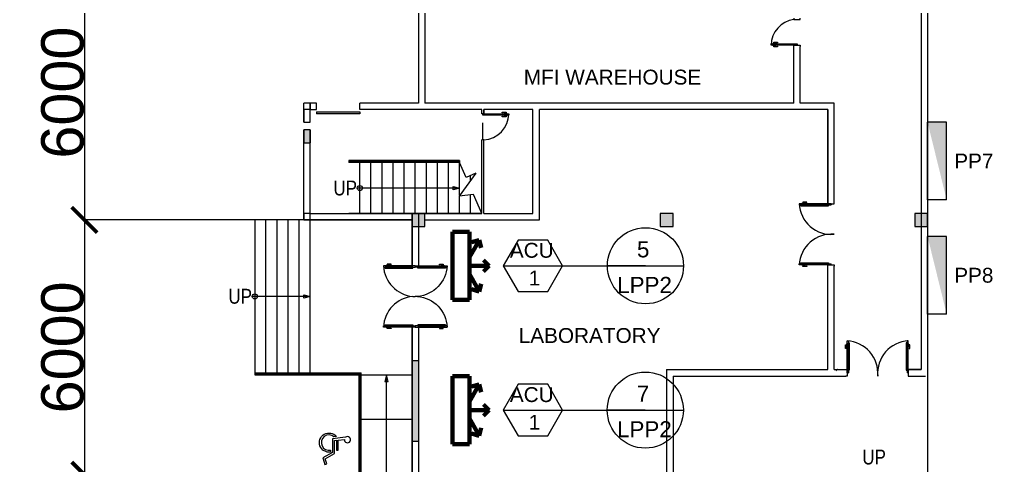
# Model space of a CAD drawing. Header units: millimetres. Extents: x 3339 to 2017737, y 4955 to 2748989.
# Drawn here: x 1275940 to 1298875, y 1267927 to 1278431 of the extents above; entities that cross this region are included whole.
import ezdxf

# ---------------------------------------------------------------- set-up
doc = ezdxf.new("R2010")
doc.units = ezdxf.units.MM
doc.header["$LTSCALE"] = 30
for name, color, linetype, lineweight in [('A-DETL-GENF', 92, 'Continuous', 13), ('A-DOOR', 31, 'Continuous', 13), ('ACU', 4, 'Continuous', 13), ('STAIR', 1, 'Continuous', 5), ('T-WAL', 4, 'Continuous', 5)]:
    doc.layers.add(name, color=color, linetype=linetype, lineweight=lineweight)
for name, color, linetype in [('DIM LINES', 7, 'Continuous'), ('TEXT', 7, 'Continuous'), ('window', 92, 'Continuous')]:
    doc.layers.add(name, color=color, linetype=linetype)
doc.styles.add('Arial Narrow', font='ARIALN.TTF', dxfattribs={"height": 200})
doc.styles.get("Standard").update_dxf_attribs({"font": 'arial.ttf'})
doc.dimstyles.new('GREEN', dxfattribs={"dimtxt": 1000, "dimasz": 600, "dimexe": 0.18, "dimexo": 0.0625, "dimgap": 0.09, "dimtad": 2, "dimdec": 0, "dimzin": 0, "dimdsep": 46, "dimtxsty": 'Standard', "dimblk": 'ARCHTICK', "dimcen": 0.09, "dimclrd": 3, "dimclre": 3, "dimclrt": 2, "dimadec": 0, "dimazin": 0, "dimtfac": 1, "dimtdec": 0, "dimtofl": 0, "dimtmove": 0, "dimatfit": 3, "dimfxl": 1, "dimtolj": 1, "dimtzin": 0, "dimarcsym": 0})

# ---------------------------------------------------------------- blocks, each defined once
blk = doc.blocks.new('_ArchTick')
at = {"color": 0, "linetype": 'ByBlock', "const_width": 0.15}
blk.add_lwpolyline([(-0.5, -0.5), (0.5, 0.5)], dxfattribs=at)
blk = doc.blocks.new('*D723')
at = {"layer": 'Defpoints', "color": 0, "transparency": 16777216}
for p in [(1268483, 1308509), (1285193, 1308509), (1285193, 1238709)]:
    blk.add_point(p, dxfattribs=at)
at = {"layer": 'DIM LINES', "color": 3, "linetype": 'ByBlock', "lineweight": -2, "transparency": 16777216}
for p, q in [((1285193, 1308509), (1268483, 1308509)), ((1268483, 1238709), (1268483, 1308509)), ((1285193, 1238709), (1268483, 1238709))]:
    blk.add_line(p, q, dxfattribs=at)
at = {"layer": 'DIM LINES', "color": 3, "lineweight": -2, "transparency": 16777216, "xscale": 600, "yscale": 600, "zscale": 600}
for p, rotation in [((1268483, 1308509), 90), ((1268483, 1238709), 270)]:
    blk.add_blockref('_ArchTick', p, dxfattribs=dict(at, rotation=rotation))
at = {"layer": 'DIM LINES', "color": 2, "transparency": 16777216, "insert": (1267973, 1273609), "char_height": 1000, "attachment_point": 5, "rotation": 90}
blk.add_mtext('\\A1;69800', dxfattribs=at)
blk = doc.blocks.new('*D877')
at = {"layer": 'Defpoints', "color": 0, "transparency": 16777216}
for p in [(1273181, 1284709), (1285193, 1284709), (1285193, 1261709)]:
    blk.add_point(p, dxfattribs=at)
at = {"layer": 'DIM LINES', "color": 3, "linetype": 'ByBlock', "lineweight": -2, "transparency": 16777216}
for p, q in [((1285193, 1284709), (1273181, 1284709)), ((1273181, 1261709), (1273181, 1284709)), ((1285193, 1261709), (1273181, 1261709))]:
    blk.add_line(p, q, dxfattribs=at)
at = {"layer": 'DIM LINES', "color": 3, "lineweight": -2, "transparency": 16777216, "xscale": 600, "yscale": 600, "zscale": 600}
for p, rotation in [((1273181, 1284709), 90), ((1273181, 1261709), 270)]:
    blk.add_blockref('_ArchTick', p, dxfattribs=dict(at, rotation=rotation))
at = {"layer": 'DIM LINES', "color": 2, "transparency": 16777216, "insert": (1272670, 1273209), "char_height": 1000, "attachment_point": 5, "rotation": 90}
blk.add_mtext('\\A1;23000', dxfattribs=at)
blk = doc.blocks.new('*D760')
at = {"layer": 'Defpoints', "color": 0, "transparency": 16777216}
for p in [(1282642, 1267709), (1277470, 1261709), (1285193, 1261709)]:
    blk.add_point(p, dxfattribs=at)
at = {"layer": 'DIM LINES', "color": 3, "linetype": 'ByBlock', "lineweight": -2, "transparency": 16777216}
for p, q in [((1282642, 1267709), (1277470, 1267709)), ((1277470, 1267709), (1277470, 1261709)), ((1285193, 1261709), (1277470, 1261709))]:
    blk.add_line(p, q, dxfattribs=at)
at = {"layer": 'DIM LINES', "color": 3, "lineweight": -2, "transparency": 16777216, "xscale": 600, "yscale": 600, "zscale": 600}
for p, rotation in [((1277470, 1267709), 90), ((1277470, 1261709), 270)]:
    blk.add_blockref('_ArchTick', p, dxfattribs=dict(at, rotation=rotation))
at = {"layer": 'DIM LINES', "color": 2, "transparency": 16777216, "insert": (1276959, 1264709), "char_height": 1000, "attachment_point": 5, "rotation": 90}
blk.add_mtext('\\A1;6000', dxfattribs=at)
blk = doc.blocks.new('*D761')
at = {"layer": 'Defpoints', "color": 0, "transparency": 16777216}
for p in [(1285193, 1279709), (1277470, 1273709), (1285193, 1273709)]:
    blk.add_point(p, dxfattribs=at)
at = {"layer": 'DIM LINES', "color": 3, "linetype": 'ByBlock', "lineweight": -2, "transparency": 16777216}
for p, q in [((1285193, 1279709), (1277470, 1279709)), ((1277470, 1279709), (1277470, 1273709)), ((1285193, 1273709), (1277470, 1273709))]:
    blk.add_line(p, q, dxfattribs=at)
at = {"layer": 'DIM LINES', "color": 3, "lineweight": -2, "transparency": 16777216, "xscale": 600, "yscale": 600, "zscale": 600}
for p, rotation in [((1277470, 1279709), 90), ((1277470, 1273709), 270)]:
    blk.add_blockref('_ArchTick', p, dxfattribs=dict(at, rotation=rotation))
at = {"layer": 'DIM LINES', "color": 2, "transparency": 16777216, "insert": (1276959, 1276709), "char_height": 1000, "attachment_point": 5, "rotation": 90}
blk.add_mtext('\\A1;6000', dxfattribs=at)
blk = doc.blocks.new('*D762')
at = {"layer": 'Defpoints', "color": 0, "transparency": 16777216}
for p in [(1285193, 1273709), (1277470, 1267709), (1282642, 1267709)]:
    blk.add_point(p, dxfattribs=at)
at = {"layer": 'DIM LINES', "color": 3, "linetype": 'ByBlock', "lineweight": -2, "transparency": 16777216}
for p, q in [((1285193, 1273709), (1277470, 1273709)), ((1277470, 1273709), (1277470, 1267709)), ((1282642, 1267709), (1277470, 1267709))]:
    blk.add_line(p, q, dxfattribs=at)
at = {"layer": 'DIM LINES', "color": 3, "lineweight": -2, "transparency": 16777216, "xscale": 600, "yscale": 600, "zscale": 600}
for p, rotation in [((1277470, 1273709), 90), ((1277470, 1267709), 270)]:
    blk.add_blockref('_ArchTick', p, dxfattribs=dict(at, rotation=rotation))
at = {"layer": 'DIM LINES', "color": 2, "transparency": 16777216, "insert": (1276959, 1270709), "char_height": 1000, "attachment_point": 5, "rotation": 90}
blk.add_mtext('\\A1;6000', dxfattribs=at)
blk = doc.blocks.new('slash')
at = {"layer": 'STAIR'}
for p, q in [((2543, 11669), (2695, 12018)), ((2309, 11772), (2708, 11231)), ((2173, 10818), (2370, 11270))]:
    blk.add_line(p, q, dxfattribs=at)
for points in [[(2309, 11772), (2543, 11669)], [(2370, 11270), (2708, 11231)]]:
    blk.add_lwpolyline(points, dxfattribs=at)
blk = doc.blocks.new('double door no base 0.5')
at = {"color": 0}
for p, q in [((62065, 59903), (62095, 59903)), ((63478, 59903), (63508, 59903))]:
    blk.add_line(p, q, dxfattribs=at)
at = {"layer": 'A-DETL-GENF'}
for p, q in [((62095, 59843), (62095, 59193)), ((62118, 59843), (62095, 59843)), ((62118, 59193), (62118, 59843)), ((63456, 59193), (63456, 59843)), ((63456, 59843), (63478, 59843)), ((63478, 59843), (63478, 59193)), ((62036, 59324), (62027, 59332)), ((62027, 59332), (62027, 59271)), ((62042, 59332), (62027, 59332)), ((62027, 59271), (62036, 59271)), ((62037, 59271), (62027, 59271)), ((62027, 59271), (62027, 59242)), ((62027, 59242), (62037, 59242)), ((62036, 59271), (62036, 59324)), ((62036, 59324), (62042, 59324)), ((62037, 59242), (62037, 59271)), ((62037, 59268), (62037, 59244)), ((62061, 59268), (62037, 59268)), ((62037, 59244), (62061, 59244)), ((62042, 59324), (62042, 59332)), ((62065, 59299), (62061, 59294)), ((62061, 59294), (62061, 59218)), ((62061, 59244), (62061, 59268)), ((62061, 59218), (62065, 59214)), ((62065, 59214), (62065, 59299)), ((62095, 59193), (62118, 59193)), ((63478, 59193), (63456, 59193)), ((63508, 59214), (63508, 59299)), ((63508, 59299), (63513, 59294)), ((63513, 59218), (63508, 59214)), ((63513, 59294), (63513, 59218)), ((63513, 59244), (63513, 59268)), ((63513, 59268), (63537, 59268)), ((63537, 59244), (63513, 59244)), ((63532, 59324), (63532, 59332)), ((63532, 59332), (63546, 59332)), ((63538, 59324), (63532, 59324)), ((63537, 59271), (63546, 59271)), ((63537, 59242), (63537, 59271)), ((63537, 59268), (63537, 59244)), ((63546, 59242), (63537, 59242)), ((63538, 59324), (63546, 59332)), ((63538, 59271), (63538, 59324)), ((63546, 59271), (63538, 59271)), ((63546, 59332), (63546, 59271)), ((63546, 59271), (63546, 59242))]:
    blk.add_line(p, q, dxfattribs=at)
at = {"layer": 'A-DOOR', "lineweight": 18}
for p, q in [((62065, 59903), (62065, 59153)), ((62065, 59903), (62095, 59903)), ((62095, 59153), (62095, 59903)), ((63478, 59153), (63478, 59903)), ((63508, 59903), (63478, 59903)), ((63508, 59903), (63508, 59153)), ((62065, 59153), (62095, 59153)), ((63508, 59153), (63478, 59153))]:
    blk.add_line(p, q, dxfattribs=at)
at = {"layer": 'A-DOOR'}
blk.add_line((62787, 59847), (62787, 59903), dxfattribs=at)
for centre, start, end in [((62030, 59913), 272.6963, 355.0387), ((63544, 59913), 184.9613, 267.3037)]:
    blk.add_arc(centre, 760, start, end, dxfattribs=at)

msp = doc.modelspace()

# ---------------------------------------------------------------- hatches: boundary and pattern name
at = {"true_color": 0xf8d731}
h = msp.add_hatch(color=40, dxfattribs=at)
h.dxf.hatch_style = 1
h.paths.add_polyline_path([(1297793.449, 1276010.181), (1297343.449, 1276010.181), (1297793.449, 1274185.181)])
h = msp.add_hatch(color=2)
h.dxf.hatch_style = 1
h.paths.add_polyline_path([(1285493.449, 1273859.357), (1285193.449, 1273859.357), (1285193.449, 1273559.357), (1285493.449, 1273559.357)])
h = msp.add_hatch(color=2)
h.dxf.hatch_style = 1
h.paths.add_polyline_path([(1291343.449, 1273859.357), (1291043.449, 1273859.357), (1291043.449, 1273559.357), (1291343.449, 1273559.357)])
h = msp.add_hatch(color=2)
h.dxf.hatch_style = 1
h.paths.add_polyline_path([(1297343.449, 1273859.357), (1297043.449, 1273859.357), (1297043.449, 1273559.357), (1297343.449, 1273559.357)])
h = msp.add_hatch(color=40, dxfattribs=at)
h.dxf.hatch_style = 1
h.paths.add_polyline_path([(1297793.449, 1273319.63), (1297343.449, 1273319.63), (1297793.449, 1271494.63)])
at = {"layer": 'window'}
h = msp.add_hatch(color=256, dxfattribs=at)
h.dxf.hatch_style = 1
h.paths.add_polyline_path([(1282793.449, 1275829.357), (1282643.449, 1275829.357), (1282643.449, 1275529.357), (1282793.449, 1275529.357)])
h = msp.add_hatch(color=256, dxfattribs=at)
h.dxf.hatch_style = 1
h.paths.add_polyline_path([(1285341.829, 1268498.608), (1285193.449, 1268498.608), (1285193.449, 1270398.608), (1285341.829, 1270398.608)])

# ---------------------------------------------------------------- linework, layer by layer
for p, q in [((1285343.449, 1279559.357), (1285343.449, 1276459.357)), ((1285493.449, 1279559.357), (1285493.449, 1276459.357)), ((1294193.449, 1278464.357), (1294193.449, 1278431.233)), ((1294193.449, 1278431.233), (1294343.449, 1278431.233)), ((1294343.449, 1278431.233), (1294343.449, 1278464.357)), ((1294193.449, 1277796.857), (1294193.449, 1277825.357)), ((1294193.449, 1277825.357), (1294343.449, 1277825.357)), ((1294343.449, 1277825.357), (1294343.449, 1277796.857)), ((1282793.449, 1276309.357), (1282793.449, 1276459.357)), ((1282793.449, 1276459.357), (1282793.449, 1276309.357)), ((1282793.449, 1276309.357), (1282643.449, 1276309.357)), ((1297343.449, 1274185.181), (1297343.449, 1276010.181)), ((1297793.449, 1276010.181), (1297343.449, 1276010.181)), ((1297793.449, 1274185.181), (1297793.449, 1276010.181)), ((1294993.449, 1274121.857), (1294993.449, 1274093.357)), ((1294993.449, 1274093.357), (1295143.449, 1274093.357)), ((1295143.449, 1274093.357), (1295143.449, 1274121.857)), ((1297793.449, 1274185.181), (1297343.449, 1274185.181)), ((1282793.449, 1273859.357), (1282643.449, 1273859.357)), ((1282643.449, 1273859.357), (1282643.449, 1273709.357)), ((1282793.449, 1273709.357), (1282793.449, 1273859.357)), ((1283701.783, 1273859.357), (1286835.116, 1273859.357)), ((1285193.449, 1273859.357), (1285193.449, 1272630.858)), ((1285343.449, 1273859.357), (1285343.449, 1272630.858)), ((1282643.449, 1273709.357), (1282793.449, 1273709.357)), ((1297343.449, 1271494.63), (1297343.449, 1273319.63)), ((1297793.449, 1273319.63), (1297343.449, 1273319.63)), ((1297793.449, 1271494.63), (1297793.449, 1273319.63)), ((1288740.722, 1272630.863), (1289794.46, 1272630.863)), ((1290694.46, 1272630.863), (1289794.46, 1272630.863)), ((1289794.46, 1272630.863), (1291594.46, 1272630.863)), ((1290694.46, 1272630.863), (1290694.46, 1272630.863)), ((1294993.449, 1272621.857), (1294993.449, 1272650.357)), ((1294993.449, 1272650.357), (1295143.449, 1272650.357)), ((1295143.449, 1272650.357), (1295143.449, 1272621.857)), ((1290694.46, 1271734.593), (1290694.46, 1271730.863)), ((1297793.449, 1271494.63), (1297343.449, 1271494.63)), ((1285193.449, 1271187.858), (1285193.449, 1252230.857)), ((1285343.449, 1271187.858), (1285343.449, 1265384.357)), ((1285193.449, 1268498.608), (1285193.449, 1270398.608)), ((1295418.45, 1270184.357), (1295446.95, 1270184.357)), ((1295446.95, 1270184.357), (1295446.95, 1270034.357)), ((1296918.45, 1270184.357), (1296889.95, 1270184.357)), ((1296889.95, 1270184.357), (1296889.95, 1270034.357)), ((1295446.95, 1270034.357), (1295418.45, 1270034.357)), ((1296889.95, 1270034.357), (1296918.45, 1270034.357)), ((1288740.722, 1269232.694), (1289790.73, 1269232.694)), ((1290690.73, 1269232.694), (1289790.73, 1269232.694)), ((1289790.73, 1269232.694), (1291590.73, 1269232.694)), ((1290690.73, 1269232.694), (1290690.73, 1269232.694)), ((1290690.73, 1268336.424), (1290690.73, 1268332.694))]:
    msp.add_line(p, q)
at = {"color": 0}
for p, q in [((1297193.449, 1279259.357), (1297193.449, 1270184.357)), ((1297343.449, 1279259.357), (1297343.449, 1255559.357)), ((1294193.449, 1276459.357), (1294193.449, 1277796.857)), ((1294343.449, 1276459.357), (1294343.449, 1277796.857)), ((1282643.449, 1276009.357), (1282643.449, 1276459.357)), ((1282793.449, 1276459.357), (1282643.449, 1276459.357)), ((1282943.449, 1276459.357), (1282793.449, 1276459.357)), ((1282943.449, 1276309.357), (1282943.449, 1276459.357)), ((1283962.894, 1276309.357), (1283962.894, 1276459.357)), ((1285343.449, 1276459.357), (1283962.894, 1276459.357)), ((1294193.449, 1276459.357), (1285493.449, 1276459.357)), ((1295143.449, 1276459.357), (1294343.449, 1276459.357)), ((1295143.449, 1274121.857), (1295143.449, 1276459.357)), ((1282643.449, 1276309.357), (1282643.449, 1276009.357)), ((1282793.449, 1276009.357), (1282793.449, 1276309.357)), ((1282793.449, 1276309.357), (1282943.449, 1276309.357)), ((1282943.449, 1276259.357), (1282943.449, 1276209.357)), ((1282943.449, 1276259.357), (1283962.894, 1276259.357)), ((1283962.894, 1276209.357), (1282943.449, 1276209.357)), ((1286835.116, 1276309.357), (1283962.894, 1276309.357)), ((1283962.894, 1276259.357), (1283962.894, 1276209.357)), ((1286835.116, 1276209.357), (1286835.116, 1276309.357)), ((1286885.116, 1276209.357), (1286835.116, 1276209.357)), ((1286885.116, 1276209.357), (1286885.116, 1276309.357)), ((1286885.116, 1276309.357), (1286885.116, 1276209.357)), ((1288043.449, 1276309.357), (1286885.116, 1276309.357)), ((1288043.449, 1273859.357), (1288043.449, 1276309.357)), ((1288193.449, 1273859.357), (1288193.449, 1276309.357)), ((1288193.449, 1273709.357), (1288193.449, 1276309.357)), ((1294993.449, 1276309.357), (1288193.449, 1276309.357)), ((1294993.449, 1274093.357), (1294993.449, 1276309.357)), ((1294993.449, 1276309.357), (1294993.449, 1274093.357)), ((1282643.449, 1276009.357), (1282793.449, 1276009.357)), ((1286860.116, 1275599.37), (1286860.116, 1275999.37)), ((1282643.449, 1273709.357), (1282643.449, 1275829.357)), ((1282793.449, 1273859.357), (1282793.449, 1275829.357)), ((1286835.116, 1273859.357), (1286835.116, 1275599.37)), ((1286885.116, 1275599.37), (1286835.116, 1275599.37)), ((1286885.116, 1273859.357), (1286885.116, 1275599.37)), ((1294993.449, 1274095.607), (1294993.449, 1274093.357)), ((1294993.449, 1274093.357), (1294993.449, 1274095.607)), ((1295068.449, 1274093.357), (1295068.449, 1274088.107)), ((1282793.449, 1273859.357), (1285193.449, 1273859.357)), ((1285193.449, 1273859.357), (1286835.116, 1273859.357)), ((1285193.449, 1273859.357), (1285193.449, 1273709.357)), ((1285193.449, 1273709.357), (1285193.449, 1273859.357)), ((1285193.449, 1273709.357), (1285193.449, 1273859.357)), ((1285493.449, 1273859.357), (1286835.116, 1273859.357)), ((1286885.116, 1273859.357), (1288043.449, 1273859.357)), ((1286885.116, 1273859.357), (1288043.449, 1273859.357)), ((1282643.449, 1273709.357), (1285193.449, 1273709.357)), ((1285193.449, 1272630.858), (1285193.449, 1273709.357)), ((1285493.449, 1273709.357), (1288193.449, 1273709.357)), ((1294993.449, 1270184.357), (1294993.449, 1272650.357)), ((1295143.449, 1270184.357), (1295143.449, 1272621.857)), ((1285193.449, 1267709.357), (1285193.449, 1271187.858)), ((1291193.449, 1270184.357), (1291193.449, 1267709.357)), ((1291193.449, 1270184.357), (1294993.449, 1270184.357)), ((1295143.449, 1270184.357), (1295343.449, 1270184.357)), ((1295143.449, 1270184.357), (1295343.449, 1270184.357)), ((1295143.449, 1270184.357), (1295343.449, 1270184.357)), ((1295143.449, 1270184.357), (1295418.45, 1270184.357)), ((1296889.95, 1270184.357), (1297043.449, 1270184.357)), ((1296892.2, 1270184.357), (1296889.95, 1270184.357)), ((1296889.95, 1270184.357), (1296892.2, 1270184.357)), ((1297193.449, 1270184.357), (1296918.45, 1270184.357)), ((1296918.45, 1270184.357), (1297193.449, 1270184.357)), ((1285193.449, 1267709.357), (1285193.449, 1270109.357)), ((1291343.449, 1270034.357), (1291343.449, 1267559.357)), ((1291343.449, 1270034.357), (1295418.45, 1270034.357)), ((1296918.45, 1270034.357), (1297293.449, 1270034.357))]:
    msp.add_line(p, q, dxfattribs=at)
for points in [[(1285493.449, 1273859.357), (1285193.449, 1273859.357), (1285193.449, 1273559.357), (1285493.449, 1273559.357), (1285493.449, 1273859.357)], [(1291343.449, 1273859.357), (1291043.449, 1273859.357), (1291043.449, 1273559.357), (1291343.449, 1273559.357), (1291343.449, 1273859.357)], [(1297343.449, 1273859.357), (1297043.449, 1273859.357), (1297043.449, 1273559.357), (1297343.449, 1273559.357), (1297343.449, 1273859.357)]]:
    msp.add_lwpolyline(points, close=True)
for centre in [(1290694.46, 1272630.863), (1290690.73, 1269232.694)]:
    msp.add_circle(centre, 896.27)
at = {"layer": 'A-DETL-GENF'}
for p, q in [((1293690.087, 1277855.357), (1293694.849, 1277860.12)), ((1293775.812, 1277855.357), (1293690.087, 1277855.357)), ((1293690.087, 1277825.357), (1293775.812, 1277825.357)), ((1293694.849, 1277820.595), (1293690.087, 1277825.357)), ((1293694.849, 1277860.12), (1293771.049, 1277860.12)), ((1293771.049, 1277820.595), (1293694.849, 1277820.595)), ((1293718.662, 1277883.932), (1293718.662, 1277893.457)), ((1293718.662, 1277893.457), (1293747.237, 1277893.457)), ((1293747.237, 1277883.932), (1293718.662, 1277883.932)), ((1293718.662, 1277787.257), (1293718.662, 1277796.782)), ((1293718.662, 1277796.782), (1293747.237, 1277796.782)), ((1293747.237, 1277787.257), (1293718.662, 1277787.257)), ((1293721.043, 1277860.12), (1293721.043, 1277883.932)), ((1293721.043, 1277883.932), (1293744.856, 1277883.932)), ((1293744.856, 1277860.12), (1293721.043, 1277860.12)), ((1293721.043, 1277796.782), (1293721.043, 1277820.595)), ((1293721.043, 1277820.595), (1293744.856, 1277820.595)), ((1293744.856, 1277796.782), (1293721.043, 1277796.782)), ((1293744.856, 1277883.932), (1293744.856, 1277860.12)), ((1293744.856, 1277820.595), (1293744.856, 1277796.782)), ((1293747.237, 1277884.872), (1293747.237, 1277893.457)), ((1293747.237, 1277893.457), (1293809.042, 1277893.457)), ((1293747.237, 1277893.457), (1293747.237, 1277883.932)), ((1293800.151, 1277884.872), (1293747.237, 1277884.872)), ((1293747.237, 1277796.782), (1293747.237, 1277787.257)), ((1293747.237, 1277787.257), (1293747.237, 1277795.843)), ((1293747.237, 1277795.843), (1293800.151, 1277795.843)), ((1293809.042, 1277787.257), (1293747.237, 1277787.257)), ((1293771.049, 1277860.12), (1293775.812, 1277855.357)), ((1293775.812, 1277825.357), (1293771.049, 1277820.595)), ((1293800.151, 1277884.872), (1293808.737, 1277893.457)), ((1293800.151, 1277879.087), (1293800.151, 1277884.872)), ((1293809.042, 1277879.087), (1293800.151, 1277879.087)), ((1293800.151, 1277795.843), (1293800.151, 1277801.628)), ((1293800.151, 1277801.628), (1293809.042, 1277801.628)), ((1293800.151, 1277795.843), (1293808.737, 1277787.257)), ((1293809.042, 1277893.457), (1293809.042, 1277879.087)), ((1293809.042, 1277801.628), (1293809.042, 1277787.257)), ((1287319.523, 1276247.457), (1287381.328, 1276247.457)), ((1287319.523, 1276233.087), (1287319.523, 1276247.457)), ((1287328.414, 1276233.087), (1287319.523, 1276233.087)), ((1287319.523, 1276141.257), (1287319.523, 1276155.628)), ((1287319.523, 1276155.628), (1287328.414, 1276155.628)), ((1287381.328, 1276141.257), (1287319.523, 1276141.257)), ((1287328.414, 1276238.872), (1287319.829, 1276247.457)), ((1287328.414, 1276149.843), (1287319.829, 1276141.257)), ((1287381.328, 1276238.872), (1287328.414, 1276238.872)), ((1287328.414, 1276238.872), (1287328.414, 1276233.087)), ((1287328.414, 1276155.628), (1287328.414, 1276149.843)), ((1287328.414, 1276149.843), (1287381.328, 1276149.843)), ((1287352.753, 1276209.357), (1287357.516, 1276214.12)), ((1287438.478, 1276209.357), (1287352.753, 1276209.357)), ((1287357.516, 1276174.595), (1287352.753, 1276179.357)), ((1287352.753, 1276179.357), (1287438.478, 1276179.357)), ((1287357.516, 1276214.12), (1287433.716, 1276214.12)), ((1287433.716, 1276174.595), (1287357.516, 1276174.595)), ((1287381.328, 1276247.457), (1287381.328, 1276238.872)), ((1287381.328, 1276237.932), (1287381.328, 1276247.457)), ((1287381.328, 1276247.457), (1287409.903, 1276247.457)), ((1287409.903, 1276237.932), (1287381.328, 1276237.932)), ((1287381.328, 1276150.782), (1287409.903, 1276150.782)), ((1287381.328, 1276141.257), (1287381.328, 1276150.782)), ((1287381.328, 1276149.843), (1287381.328, 1276141.257)), ((1287409.903, 1276141.257), (1287381.328, 1276141.257)), ((1287383.71, 1276237.932), (1287407.522, 1276237.932)), ((1287383.71, 1276214.12), (1287383.71, 1276237.932)), ((1287407.522, 1276214.12), (1287383.71, 1276214.12)), ((1287383.71, 1276150.782), (1287383.71, 1276174.595)), ((1287383.71, 1276174.595), (1287407.522, 1276174.595)), ((1287407.522, 1276150.782), (1287383.71, 1276150.782)), ((1287407.522, 1276237.932), (1287407.522, 1276214.12)), ((1287407.522, 1276174.595), (1287407.522, 1276150.782)), ((1287409.903, 1276247.457), (1287409.903, 1276237.932)), ((1287409.903, 1276150.782), (1287409.903, 1276141.257)), ((1287433.716, 1276214.12), (1287438.478, 1276209.357)), ((1287438.478, 1276179.357), (1287433.716, 1276174.595)), ((1294383.474, 1274098.12), (1294378.712, 1274093.357)), ((1294378.712, 1274093.357), (1294464.437, 1274093.357)), ((1294459.674, 1274098.12), (1294383.474, 1274098.12)), ((1294435.862, 1274131.457), (1294407.287, 1274131.457)), ((1294407.287, 1274131.457), (1294407.287, 1274121.932)), ((1294407.287, 1274121.932), (1294435.862, 1274121.932)), ((1294433.481, 1274121.932), (1294409.668, 1274121.932)), ((1294409.668, 1274121.932), (1294409.668, 1274098.12)), ((1294409.668, 1274098.12), (1294433.481, 1274098.12)), ((1294433.481, 1274098.12), (1294433.481, 1274121.932)), ((1294497.667, 1274131.457), (1294435.862, 1274131.457)), ((1294435.862, 1274122.872), (1294488.776, 1274122.872)), ((1294488.776, 1274122.872), (1294497.362, 1274131.457)), ((1294488.776, 1274122.872), (1294488.776, 1274117.087)), ((1294488.776, 1274117.087), (1294497.667, 1274117.087)), ((1294497.667, 1274117.087), (1294497.667, 1274131.457)), ((1295007.744, 1274063.357), (1294358.244, 1274063.357)), ((1294358.244, 1274063.357), (1294358.244, 1274040.857)), ((1294358.244, 1274040.857), (1295007.744, 1274040.857)), ((1295007.744, 1274040.857), (1295007.744, 1274063.357)), ((1294358.244, 1272702.857), (1295007.744, 1272702.857)), ((1294358.244, 1272680.357), (1294358.244, 1272702.857)), ((1295007.744, 1272702.857), (1295007.744, 1272680.357)), ((1295007.744, 1272680.357), (1294358.244, 1272680.357)), ((1294378.712, 1272650.357), (1294464.437, 1272650.357)), ((1294383.474, 1272645.595), (1294378.712, 1272650.357)), ((1294459.674, 1272645.595), (1294383.474, 1272645.595)), ((1294407.287, 1272612.257), (1294407.287, 1272621.782)), ((1294407.287, 1272621.782), (1294435.862, 1272621.782)), ((1294435.862, 1272612.257), (1294407.287, 1272612.257)), ((1294409.668, 1272621.782), (1294409.668, 1272645.595)), ((1294409.668, 1272645.595), (1294433.481, 1272645.595)), ((1294433.481, 1272621.782), (1294409.668, 1272621.782)), ((1294433.481, 1272645.595), (1294433.481, 1272621.782)), ((1294435.862, 1272621.782), (1294435.862, 1272612.257)), ((1294435.862, 1272620.843), (1294488.776, 1272620.843)), ((1294497.667, 1272612.257), (1294435.862, 1272612.257)), ((1294464.437, 1272650.357), (1294459.674, 1272645.595)), ((1294488.776, 1272620.843), (1294488.776, 1272626.628)), ((1294488.776, 1272626.628), (1294497.667, 1272626.628)), ((1294488.776, 1272620.843), (1294497.362, 1272612.257)), ((1294497.667, 1272626.628), (1294497.667, 1272612.257)), ((1295408.85, 1270741.945), (1295408.85, 1270770.52)), ((1295408.85, 1270770.52), (1295418.375, 1270770.52)), ((1295408.85, 1270680.14), (1295408.85, 1270741.945)), ((1295418.375, 1270741.945), (1295408.85, 1270741.945)), ((1295417.435, 1270689.03), (1295408.85, 1270680.445)), ((1295423.22, 1270680.14), (1295408.85, 1270680.14)), ((1295417.435, 1270741.945), (1295417.435, 1270689.03)), ((1295417.435, 1270689.03), (1295423.22, 1270689.03)), ((1295418.375, 1270770.52), (1295418.375, 1270741.945)), ((1295418.375, 1270744.326), (1295418.375, 1270768.139)), ((1295418.375, 1270768.139), (1295442.187, 1270768.139)), ((1295442.187, 1270744.326), (1295418.375, 1270744.326)), ((1295423.22, 1270689.03), (1295423.22, 1270680.14)), ((1295442.187, 1270794.332), (1295446.95, 1270799.095)), ((1295442.187, 1270718.132), (1295442.187, 1270794.332)), ((1295442.187, 1270768.139), (1295442.187, 1270744.326)), ((1295446.95, 1270713.37), (1295442.187, 1270718.132)), ((1295446.95, 1270799.095), (1295446.95, 1270713.37)), ((1295476.95, 1270170.063), (1295476.95, 1270819.563)), ((1295476.95, 1270819.563), (1295499.45, 1270819.563)), ((1295499.45, 1270819.563), (1295499.45, 1270170.063)), ((1296837.45, 1270819.563), (1296837.45, 1270170.063)), ((1296859.95, 1270819.563), (1296837.45, 1270819.563)), ((1296859.95, 1270170.063), (1296859.95, 1270819.563)), ((1296889.95, 1270799.095), (1296889.95, 1270713.37)), ((1296894.712, 1270794.332), (1296889.95, 1270799.095)), ((1296894.712, 1270718.132), (1296894.712, 1270794.332)), ((1296918.525, 1270768.139), (1296894.712, 1270768.139)), ((1296894.712, 1270768.139), (1296894.712, 1270744.326)), ((1296894.712, 1270744.326), (1296918.525, 1270744.326)), ((1296919.464, 1270689.03), (1296913.679, 1270689.03)), ((1296913.679, 1270689.03), (1296913.679, 1270680.14)), ((1296913.679, 1270680.14), (1296928.05, 1270680.14)), ((1296928.05, 1270770.52), (1296918.525, 1270770.52)), ((1296918.525, 1270770.52), (1296918.525, 1270741.945)), ((1296918.525, 1270744.326), (1296918.525, 1270768.139)), ((1296919.464, 1270741.945), (1296919.464, 1270689.03)), ((1296919.464, 1270689.03), (1296928.05, 1270680.445)), ((1296928.05, 1270741.945), (1296928.05, 1270770.52)), ((1296928.05, 1270680.14), (1296928.05, 1270741.945)), ((1293709.468, 1270185.152), (1293718.053, 1270185.152)), ((1295219.143, 1270185.152), (1295228.668, 1270185.152)), ((1295228.668, 1270185.152), (1295220.083, 1270185.152)), ((1295499.45, 1270170.063), (1295476.95, 1270170.063)), ((1296837.45, 1270170.063), (1296859.95, 1270170.063)), ((1295190.568, 1270156.577), (1295195.331, 1270161.34))]:
    msp.add_line(p, q, dxfattribs=at)
at = {"layer": 'A-DOOR', "lineweight": 18}
for p, q in [((1293657.949, 1277825.357), (1293657.949, 1277855.357)), ((1293657.949, 1277855.357), (1294268.449, 1277855.357)), ((1294268.449, 1277825.357), (1293657.949, 1277825.357)), ((1294268.449, 1277855.357), (1294268.449, 1277825.357)), ((1286860.116, 1276179.357), (1286860.116, 1276209.357)), ((1286860.116, 1276209.357), (1287470.616, 1276209.357)), ((1287470.616, 1276179.357), (1286860.116, 1276179.357)), ((1287470.616, 1276209.357), (1287470.616, 1276179.357)), ((1295068.449, 1274093.357), (1294318.449, 1274093.357)), ((1294318.449, 1274093.357), (1294318.449, 1274063.357)), ((1295068.449, 1274093.357), (1295068.449, 1274063.357)), ((1294318.449, 1274063.357), (1295068.449, 1274063.357)), ((1294318.449, 1272650.357), (1294318.449, 1272680.357)), ((1294318.449, 1272680.357), (1295068.449, 1272680.357)), ((1295068.449, 1272650.357), (1294318.449, 1272650.357)), ((1295068.449, 1272650.357), (1295068.449, 1272680.357)), ((1295446.95, 1270109.357), (1295446.95, 1270859.357)), ((1295446.95, 1270859.357), (1295476.95, 1270859.357)), ((1295476.95, 1270859.357), (1295476.95, 1270109.357)), ((1296889.95, 1270859.357), (1296859.95, 1270859.357)), ((1296859.95, 1270859.357), (1296859.95, 1270109.357)), ((1296889.95, 1270109.357), (1296889.95, 1270859.357)), ((1295446.95, 1270109.357), (1295476.95, 1270109.357)), ((1296889.95, 1270109.357), (1296859.95, 1270109.357))]:
    msp.add_line(p, q, dxfattribs=at)
at = {"layer": 'A-DOOR'}
for centre, radius, start, end in [((1294268.449, 1277825.357), 610.5, 97.05662, 180), ((1286860.116, 1276209.357), 610.5, 272.3469208, 0), ((1295077.713, 1274129.115), 760.105, 182.6963499, 274.961307), ((1295077.713, 1272614.6), 760.105, 85.038693, 177.3036501), ((1295411.192, 1270100.094), 760.105, 355.038693, 87.3036501), ((1296925.707, 1270100.094), 760.105, 92.6963499, 184.961307)]:
    msp.add_arc(centre, radius, start, end, dxfattribs=at)
at = {"layer": 'ACU', "lineweight": 211, "ltscale": 5}
for p, q in [((1286543.526, 1273430.863), (1286143.526, 1273430.863)), ((1286143.526, 1273430.863), (1286143.526, 1271830.863)), ((1286543.526, 1271830.863), (1286543.526, 1273430.863)), ((1286543.526, 1273430.863), (1286543.526, 1272830.863)), ((1286776.483, 1273234.357), (1286594.64, 1273185.633)), ((1286709.924, 1273119.073), (1286776.483, 1273234.357)), ((1286825.208, 1273052.514), (1286776.483, 1273234.357)), ((1286543.526, 1272830.863), (1286709.924, 1273119.073)), ((1287009.441, 1272630.863), (1286876.322, 1272763.982)), ((1286543.526, 1272630.863), (1286876.322, 1272630.863)), ((1286543.526, 1271830.863), (1286543.526, 1272630.863)), ((1286876.322, 1272630.863), (1287009.441, 1272630.863)), ((1287009.441, 1272630.863), (1286876.322, 1272497.745)), ((1286876.322, 1272497.745), (1287009.441, 1272630.863)), ((1286543.526, 1272430.863), (1286709.924, 1272142.653)), ((1286776.483, 1272027.369), (1286594.64, 1272076.094)), ((1286709.924, 1272142.653), (1286776.483, 1272027.369)), ((1286776.483, 1272027.369), (1286825.208, 1272209.213)), ((1286825.208, 1272209.213), (1286776.483, 1272027.369)), ((1286143.526, 1271830.863), (1286543.526, 1271830.863)), ((1286543.526, 1270032.694), (1286143.526, 1270032.694)), ((1286143.526, 1270032.694), (1286143.526, 1268432.694)), ((1286543.526, 1268432.694), (1286543.526, 1270032.694)), ((1286543.526, 1270032.694), (1286543.526, 1269432.694)), ((1286543.526, 1269432.694), (1286709.924, 1269720.904)), ((1286776.483, 1269836.188), (1286594.64, 1269787.463)), ((1286709.924, 1269720.904), (1286776.483, 1269836.188)), ((1286825.208, 1269654.344), (1286776.483, 1269836.188)), ((1287009.441, 1269232.694), (1286876.322, 1269365.812)), ((1286543.526, 1269232.694), (1286876.322, 1269232.694)), ((1286543.526, 1268432.694), (1286543.526, 1269232.694)), ((1286543.526, 1269032.694), (1286709.924, 1268744.484)), ((1286876.322, 1269232.694), (1287009.441, 1269232.694)), ((1287009.441, 1269232.694), (1286876.322, 1269099.575)), ((1286876.322, 1269099.575), (1287009.441, 1269232.694)), ((1286776.483, 1268629.2), (1286825.208, 1268811.043)), ((1286825.208, 1268811.043), (1286776.483, 1268629.2)), ((1286776.483, 1268629.2), (1286594.64, 1268677.924)), ((1286709.924, 1268744.484), (1286776.483, 1268629.2)), ((1286143.526, 1268432.694), (1286543.526, 1268432.694))]:
    msp.add_line(p, q, dxfattribs=at)
at = {"layer": 'ACU'}
for p, q in [((1287340.722, 1272630.863), (1288740.722, 1272630.863)), ((1287340.722, 1269232.694), (1288740.722, 1269232.694))]:
    msp.add_line(p, q, dxfattribs=at)
for points in [[(1287690.722, 1273237.081), (1287340.722, 1272630.863), (1287690.722, 1272024.646), (1288390.722, 1272024.646), (1288740.722, 1272630.863), (1288390.722, 1273237.081)], [(1287690.722, 1269838.911), (1287340.722, 1269232.694), (1287690.722, 1268626.476), (1288390.722, 1268626.476), (1288740.722, 1269232.694), (1288390.722, 1269838.911)]]:
    msp.add_lwpolyline(points, close=True, dxfattribs=at)
at = {"layer": 'STAIR', "color": 244, "linetype": 'ByBlock', "true_color": 0x991b1e}
for p, q in [((1286312.894, 1275109.357), (1283701.783, 1275109.357)), ((1286312.894, 1275084.357), (1283701.783, 1275084.357)), ((1286312.894, 1275059.357), (1283701.783, 1275059.357)), ((1283962.894, 1273859.357), (1283962.894, 1275059.357)), ((1284224.005, 1273859.357), (1284224.005, 1275059.357)), ((1284485.116, 1273859.357), (1284485.116, 1275059.357)), ((1284746.227, 1273859.357), (1284746.227, 1275059.357)), ((1285007.338, 1273859.357), (1285007.338, 1275059.357)), ((1285268.449, 1273859.357), (1285268.449, 1275059.357)), ((1285529.56, 1273859.357), (1285529.56, 1275059.357)), ((1285790.671, 1273859.357), (1285790.671, 1275059.357)), ((1286051.783, 1273859.357), (1286051.783, 1275059.357)), ((1286312.894, 1274289.811), (1286312.894, 1275059.357)), ((1286574.005, 1274643.113), (1286574.005, 1274758.305)), ((1286574.005, 1273859.357), (1286574.005, 1274303.895)), ((1286312.894, 1273859.357), (1286312.894, 1274274.058)), ((1286835.116, 1273859.357), (1283701.783, 1273859.357)), ((1282532.338, 1272509.357), (1282532.338, 1273709.357))]:
    msp.add_line(p, q, dxfattribs=at)
at = {"layer": 'STAIR'}
for p, q in [((1283701.783, 1275109.357), (1283701.783, 1275059.357)), ((1286312.894, 1275109.357), (1286312.894, 1275059.357)), ((1286464.623, 1274710.703), (1286312.894, 1275059.357)), ((1286835.116, 1273859.357), (1286638.455, 1274311.26)), ((1281487.894, 1273709.357), (1281487.894, 1270059.357)), ((1281487.894, 1270109.357), (1283993.449, 1270109.357)), ((1281487.894, 1270084.357), (1283968.449, 1270084.357)), ((1281487.894, 1270059.357), (1283943.449, 1270059.357))]:
    msp.add_line(p, q, dxfattribs=at)
at = {"layer": 'STAIR', "color": 1}
for p, q in [((1286312.894, 1274459.357), (1283902.514, 1274459.357)), ((1286159.496, 1274417.393), (1286159.496, 1274498.157)), ((1286159.496, 1274498.157), (1286312.894, 1274459.357)), ((1286312.894, 1274459.357), (1286159.496, 1274417.393)), ((1282793.449, 1271909.357), (1281427.514, 1271909.357)), ((1282640.051, 1271867.393), (1282640.051, 1271948.157)), ((1282640.051, 1271948.157), (1282793.449, 1271909.357)), ((1282793.449, 1271909.357), (1282640.051, 1271867.393)), ((1284593.449, 1270059.357), (1284551.484, 1269905.959)), ((1284632.249, 1269905.959), (1284593.449, 1270059.357)), ((1284593.449, 1262321.857), (1284593.449, 1270059.357)), ((1284551.484, 1269905.959), (1284632.249, 1269905.959))]:
    msp.add_line(p, q, dxfattribs=at)
at = {"layer": 'STAIR', "color": 0, "linetype": 'ByBlock'}
for points in [[(1283408.773, 1268611.122), (1283352.219, 1268604.277, 1.607748101), (1283274.269, 1268288.441), (1283274.269, 1268242.566, -1.729757262)], [(1283364.315, 1268515.037), (1283409.339, 1268520.487), (1283409.339, 1268287.259), (1283454.362, 1268287.259), (1283454.362, 1268525.937), (1283597.303, 1268543.239, 4.985504912), (1283625.343, 1268591.985), (1283319.292, 1268554.939), (1283319.292, 1268236.561), (1283090.864, 1268106.672), (1283138.561, 1267951.55), (1283181.596, 1267964.783), (1283144.513, 1268085.385), (1283364.315, 1268210.369)]]:
    msp.add_lwpolyline(points, format="xyb", close=True, dxfattribs=at)
at = {"layer": 'STAIR', "color": 1}
for centre in [(1283962.894, 1274459.357), (1281487.894, 1271909.357)]:
    msp.add_circle(centre, 60.379, dxfattribs=at)
at = {"layer": 'T-WAL', "color": 244, "linetype": 'ByBlock', "true_color": 0x991b1e}
for p, q in [((1282793.449, 1273709.357), (1281487.894, 1273709.357)), ((1281749.005, 1270109.357), (1281749.005, 1273709.357)), ((1282010.116, 1272509.357), (1282010.116, 1273709.357)), ((1282010.116, 1270109.357), (1282010.116, 1273709.357)), ((1282271.227, 1272509.357), (1282271.227, 1273709.357)), ((1282271.227, 1270109.357), (1282271.227, 1273709.357)), ((1282532.338, 1270109.357), (1282532.338, 1273709.357)), ((1282793.449, 1272459.357), (1282793.449, 1273709.357)), ((1282793.449, 1270109.357), (1282793.449, 1273709.357)), ((1283943.449, 1262984.357), (1283943.449, 1270059.357)), ((1283968.449, 1262984.357), (1283968.449, 1270084.357)), ((1283993.449, 1268492.691), (1283993.449, 1270109.357)), ((1283993.449, 1270059.357), (1285193.449, 1270059.357)), ((1285193.449, 1268492.691), (1285193.449, 1270059.357)), ((1283993.449, 1269014.913), (1285193.449, 1269014.913)), ((1283993.449, 1262984.357), (1283993.449, 1268492.691))]:
    msp.add_line(p, q, dxfattribs=at)
at = {"layer": 'window'}
for p, q in [((1282793.449, 1275829.357), (1282643.449, 1275829.357)), ((1282643.449, 1275829.357), (1282643.449, 1275529.357)), ((1282793.449, 1275829.357), (1282793.449, 1275529.357)), ((1282643.449, 1275529.357), (1282793.449, 1275529.357)), ((1285193.449, 1270398.608), (1285341.829, 1270398.608)), ((1285193.449, 1268498.608), (1285341.829, 1268498.608))]:
    msp.add_line(p, q, dxfattribs=at)

# ---------------------------------------------------------------- block references
at = {"color": 0, "rotation": 269.9995834250659}
msp.add_blockref('double door no base 0.5', (1225365.678, 1334696.564), dxfattribs=at)
at = {"color": 0, "xscale": -1, "rotation": 90.00041657493415}
msp.add_blockref('double door no base 0.5', (1345171.22, 1334696.564), dxfattribs=at)
at = {"layer": 'STAIR', "color": 0, "xscale": -1}
msp.add_blockref('slash', (1289008.051, 1263041.247), dxfattribs=at)

# ---------------------------------------------------------------- texts
at = {"char_height": 377.35925, "attachment_point": 1}
for s, insert in [('\\pxt0.39537;5', (1290494.46, 1273206.202)), ('\\pxqc,t0.39537;LPP2', (1290484.46, 1272368.223)), ('\\pxt0.39537;7', (1290490.73, 1269808.032)), ('\\pxqc,t0.39537;LPP2', (1290480.73, 1268970.053))]:
    msp.add_mtext_dynamic_manual_height_columns(s, width=377.35925, gutter_width=1886.796, heights=[0], dxfattribs=dict(at, insert=insert))
at = {"layer": 'ACU', "char_height": 350, "attachment_point": 1}
for s, width, gutter_width, insert in [('\\pxt0,1;ACU', 569.29963, 2002.986, (1287498.079, 1273169.926)), ('1', 551.54222, 2757.711, (1287941.176, 1272517.421)), ('\\pxt0,1;ACU', 569.29963, 2002.986, (1287498.079, 1269771.756)), ('1', 551.54222, 2757.711, (1287941.176, 1269119.252))]:
    msp.add_mtext_dynamic_manual_height_columns(s, width=width, gutter_width=gutter_width, heights=[0], dxfattribs=dict(at, insert=insert))
at = {"layer": 'STAIR', "color": 1, "char_height": 350, "attachment_point": 1, "style": 'Arial Narrow'}
for insert in [(1283339.037, 1274637.819), (1280864.037, 1272087.819), (1295804.831, 1268301.807)]:
    msp.add_mtext_dynamic_manual_height_columns('UP', width=800.09192, gutter_width=1, heights=[136.329], dxfattribs=dict(at, insert=insert))
at = {"layer": 'TEXT', "char_height": 350, "attachment_point": 1}
for s, insert in [('\\pxqc;MFI WAREHOUSE', (1287259.454, 1277249.041)), ('\\pxqc;LABORATORY', (1286719.583, 1271163.498))]:
    msp.add_mtext_dynamic_manual_height_columns(s, width=5317.05443, gutter_width=0, heights=[1406.025], dxfattribs=dict(at, insert=insert))
at = {"layer": 'TEXT', "color": 40, "true_color": 0xf8d731, "char_height": 350, "attachment_point": 1}
for s, insert in [('\\pxqc;PP7', (1298015.225, 1275273.397)), ('\\pxqc;PP8', (1298015.225, 1272582.846))]:
    msp.add_mtext_dynamic_manual_height_columns(s, width=837.91337, gutter_width=0, heights=[0], dxfattribs=dict(at, insert=insert))

# ---------------------------------------------------------------- dimensions: what is measured, and where the dimension line sits
at = {"layer": 'DIM LINES', "color": 0}
for base, p1, p2, picture, middle in [((1268483.419, 1308509.357), (1285193.449, 1238709.357), (1285193.449, 1308509.357), '*D723', (1267972.756, 1273609.357)), ((1273181.075, 1284709.357), (1285193.449, 1261709.357), (1285193.449, 1284709.357), '*D877', (1272670.071, 1273209.357)), ((1277469.705, 1273709.357), (1285193.449, 1279709.357), (1285193.449, 1273709.357), '*D761', (1276959.042, 1276709.357)), ((1277469.705, 1267709.357), (1285193.449, 1273709.357), (1282641.646, 1267709.357), '*D762', (1276959.042, 1270709.357)), ((1277469.705, 1261709.357), (1282641.646, 1267709.357), (1285193.449, 1261709.357), '*D760', (1276959.042, 1264709.357))]:
    dim = msp.add_linear_dim(base=base, p1=p1, p2=p2, angle=90, dimstyle='GREEN', dxfattribs=at)
    dim.commit()
    dim.dimension.update_dxf_attribs({"geometry": picture, "text_midpoint": middle})

doc.saveas('drawing.dxf')
